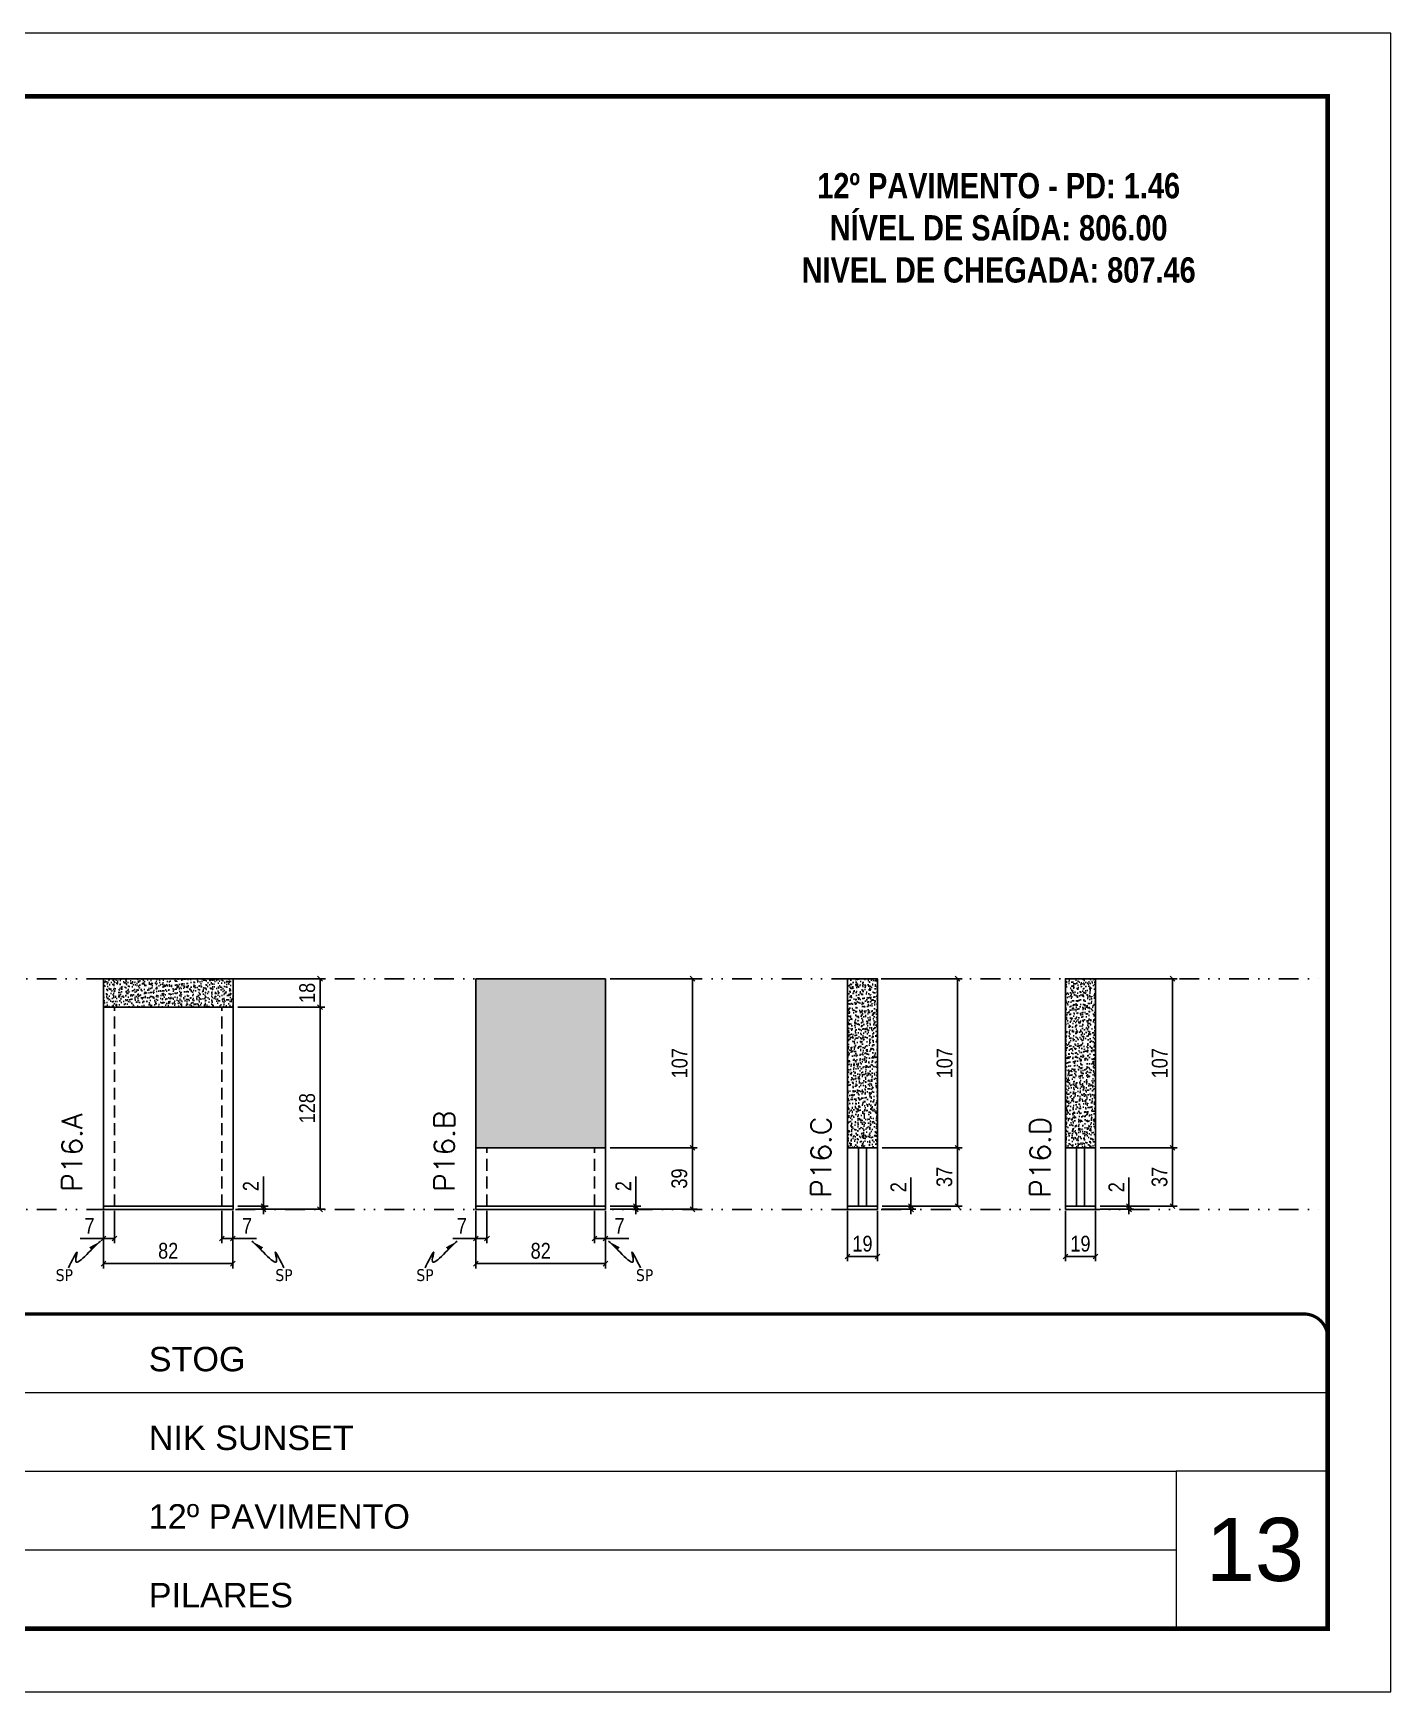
# Model space of a CAD drawing. Extents: x 808 to 7089, y -98 to 17032.
# Drawn here: x 1434 to 2293, y 12537 to 13587 of the extents above; entities that cross this region are included whole.
import ezdxf

# ---------------------------------------------------------------- set-up
doc = ezdxf.new("R2010")
doc.units = 0
for name, pattern in [('CONTINUO', [0]), ('DASHED', [0.75, 0.5, -0.25]), ('DIVIDE2', [0.625, 0.25, -0.125, 0, -0.125, 0, -0.125]), ('HIDDEN', [0.375, 0.25, -0.125])]:
    doc.linetypes.add(name, pattern=pattern)
for name, color, linetype, lineweight in [('CARIMBO', 255, 'Continuous', 9), ('Folhas', 255, 'Continuous', 9), ('SARRAFO DE PRESSAO', 251, 'DASHED', 9), ('Texto Seção', 7, 'Continuous', 15)]:
    doc.layers.add(name, color=color, linetype=linetype, lineweight=lineweight)
for name, color, linetype in [('COTA', 241, 'Continuous'), ('NOMENCLATURA', 7, 'Continuous'), ('Nível', 160, 'Continuous'), ('Painéis', 200, 'Continuous'), ('SARR_2.2x7', 40, 'Continuous'), ('Sarrafo de Pressão', 42, 'HIDDEN'), ('texto', 7, 'Continuous')]:
    doc.layers.add(name, color=color, linetype=linetype)
doc.styles.add('ARIAL', font='arial.ttf')
doc.styles.add('COTA TECNICA', font='techl___.ttf', dxfattribs={"height": 10})
doc.styles.add('COTA TECNICA-50', font='techl___.ttf', dxfattribs={"height": 10})
doc.styles.add('REGUA-120', font='ROMANS.shx', dxfattribs={"height": 15})
doc.styles.add('ROMANC', font='techb___.ttf', dxfattribs={"height": 2.5})
doc.styles.get("Standard").update_dxf_attribs({"font": 'arial.ttf'})
doc.dimstyles.new('COTA PAINEL-50', dxfattribs={"dimtxt": 10, "dimasz": 3, "dimexe": 3, "dimexo": 3, "dimgap": 3, "dimtad": 1, "dimdec": 1, "dimzin": 12, "dimdsep": 46, "dimtxsty": 'COTA TECNICA-50', "dimblk1": 'OBLIQUE', "dimblk2": 'OBLIQUE', "dimsah": 1, "dimcen": 0.9, "dimclrd": 4, "dimclre": 4, "dimclrt": 240, "dimadec": 1, "dimazin": 3, "dimtfac": 1, "dimtdec": 1, "dimtmove": 0, "dimatfit": 3, "dimfxl": 1, "dimtolj": 1, "dimtzin": 12, "dimarcsym": 0})
doc.dimstyles.new('PAINEL', dxfattribs={"dimtxt": 10, "dimasz": 3, "dimexe": 3, "dimexo": 3, "dimgap": 3, "dimtad": 1, "dimdec": 1, "dimzin": 12, "dimdsep": 46, "dimtxsty": 'COTA TECNICA', "dimblk1": 'OBLIQUE', "dimblk2": 'OBLIQUE', "dimsah": 1, "dimcen": 0.9, "dimclrd": 4, "dimclre": 4, "dimclrt": 240, "dimadec": 1, "dimazin": 3, "dimtfac": 1, "dimtdec": 1, "dimtmove": 0, "dimatfit": 3, "dimfxl": 1, "dimtolj": 1, "dimtzin": 12, "dimarcsym": 0})
doc.dimstyles.get("Standard").update_dxf_attribs({"dimtxt": 0.18, "dimasz": 0.18, "dimexe": 0.18, "dimexo": 0.0625, "dimgap": 0.09, "dimtad": 0, "dimtih": 1, "dimtoh": 1, "dimdec": 4, "dimzin": 0, "dimdsep": 46, "dimtxsty": 'Standard', "dimcen": 0.09, "dimadec": 0, "dimazin": 0, "dimtfac": 1, "dimtdec": 4, "dimtofl": 0, "dimtmove": 0, "dimatfit": 3, "dimfxl": 1, "dimtolj": 1, "dimtzin": 0, "dimarcsym": 0})
pattern_1 = [(50, (-1598.5, -1090.575), (5.4655401, -0.4781726), [0.5715, -6.2865]), (355, (-1598.5, -1090.575), (-1.0573026, 5.7317054), [0.4572, -5.0292175]), (100.451445, (-1598.0445, -1090.615), (4.4082374, 5.2535326), [0.4857003, -5.3427073]), (46.1842, (-1598.5, -1089.051), (8.1323712, -1.2612698), [0.85725, -9.42975]), (96.63556, (-1597.822, -1089.156), (7.122124, 7.4227837), [0.7285507, -8.0140682]), (351.18415, (-1598.5, -1089.051), (7.122124, 7.4227837), [0.685799, -7.543792]), (21, (-1597.738, -1089.432), (4.5484317, -3.067956), [0.5715, -6.2865]), (326, (-1597.738, -1089.432), (1.8540609, 5.525639), [0.4572, -5.0292]), (71.451445, (-1597.359, -1089.688), (6.4024926, 2.457683), [0.4857003, -5.3426981]), (37.5, (-1598.5, -1090.5751), (0.0926581, 2.53665117), [0, -4.96824, 0, -5.1054, 0, -5.04825]), (7.5, (-1598.5, -1090.575), (2.0045899, 3.00541724), [0, -2.91084, 0, -4.85394, 0, -1.92405]), (327.5, (-1600.1993, -1090.5751), (4.06771786, -0.17186232), [0, -1.905, 0, -5.9436, 0, -7.8867]), (317.5, (-1600.9613, -1090.575), (4.4438754, 0.7627947), [0, -2.4765, 0, -3.94716, 0, -5.6007])]

# ---------------------------------------------------------------- blocks, each defined once
blk = doc.blocks.new('9999999999')
at = {"color": 30, "linetype": 'CONTINUO'}
for p, q in [((98564.6, 34379.6), (99584, 34379.6)), ((98564.6, 34329.8), (99488, 34329.8)), ((99584, 34329.8), (99488, 34329.8)), ((99488, 34329.8), (99488, 34230.2)), ((98564.6, 34280), (99488, 34280))]:
    blk.add_line(p, q, dxfattribs=at)
at = {"color": 30, "linetype": 'CONTINUO', "const_width": 2}
blk.add_lwpolyline([(99584, 34230.2), (99584, 34414.4, 0.414214), (99569, 34429.4), (98229, 34429.4, 0.414214), (98214, 34414.4), (98214, 34245.2, 0.414214), (98229, 34230.2), (99584, 34230.2)], format="xyb", dxfattribs=at)
at = {"layer": 'Folhas'}
blk.add_lwpolyline([(98139, 34190.2), (99624, 34190.2), (99624, 35240.2), (98139, 35240.2)], close=True, dxfattribs=at)
at = {"layer": 'Folhas', "color": 30, "const_width": 3}
blk.add_lwpolyline([(98214, 34230.2), (99584, 34230.2), (99584, 35200.2), (98214, 35200.2)], close=True, dxfattribs=at)
at = {"color": 7, "linetype": 'Continuous', "ltscale": 5, "style": 'ARIAL'}
for s, height, p in [('STOG', 15.48, (98837.7, 34393.1)), ('NIK SUNSET', 15.48, (98837.7, 34343.3)), ('12º PAVIMENTO', 15.483, (98837.7, 34293.5)), ('PILARES', 15.48, (98837.7, 34243.7))]:
    blk.add_text(s, height=height, dxfattribs=at).set_placement(p)
blk = doc.blocks.new('_Oblique')
at = {"color": 0, "linetype": 'ByBlock', "lineweight": -2}
blk.add_line((-0.5, -0.5), (0.5, 0.5), dxfattribs=at)
blk = doc.blocks.new('*D1354')
at = {"layer": 'COTA', "color": 4, "lineweight": -2, "transparency": 16777216}
for p, q in [((1478.2, 12841.2), (1478.2, 12804.8)), ((1560.2, 12841.2), (1560.2, 12804.8)), ((1560.2, 12807.8), (1478.2, 12807.8))]:
    blk.add_line(p, q, dxfattribs=at)
at = {"layer": 'Defpoints', "color": 0, "transparency": 16777216}
for p in [(1478.2, 12844.2), (1560.2, 12844.2), (1478.2, 12807.8)]:
    blk.add_point(p, dxfattribs=at)
at = {"layer": 'COTA', "color": 4, "lineweight": -2, "transparency": 16777216, "xscale": 3, "yscale": 3, "zscale": 3, "rotation": 180}
blk.add_blockref('_Oblique', (1478.2, 12807.8), dxfattribs=at)
at = {"layer": 'COTA', "color": 4, "lineweight": -2, "transparency": 16777216, "xscale": 3, "yscale": 3, "zscale": 3}
blk.add_blockref('_Oblique', (1560.2, 12807.8), dxfattribs=at)
at = {"layer": 'COTA', "color": 240, "transparency": 16777216, "insert": (1519.2, 12815.9), "char_height": 10, "attachment_point": 5, "style": 'COTA TECNICA'}
blk.add_mtext('\\A1;82', dxfattribs=at)
blk = doc.blocks.new('*D1355')
at = {"layer": 'COTA', "color": 4, "lineweight": -2, "transparency": 16777216}
for p, q in [((1553.2, 12841.2), (1553.2, 12820.7)), ((1560.2, 12839.2), (1560.2, 12820.7)), ((1553.2, 12823.7), (1560.2, 12823.7)), ((1560.2, 12823.7), (1575, 12823.7))]:
    blk.add_line(p, q, dxfattribs=at)
at = {"layer": 'Defpoints', "color": 0, "transparency": 16777216}
for p in [(1553.2, 12844.2), (1560.2, 12842.2), (1560.2, 12823.7)]:
    blk.add_point(p, dxfattribs=at)
at = {"layer": 'COTA', "color": 4, "lineweight": -2, "transparency": 16777216, "xscale": 3, "yscale": 3, "zscale": 3, "rotation": 180}
blk.add_blockref('_Oblique', (1553.2, 12823.7), dxfattribs=at)
at = {"layer": 'COTA', "color": 4, "lineweight": -2, "transparency": 16777216, "xscale": 3, "yscale": 3, "zscale": 3}
blk.add_blockref('_Oblique', (1560.2, 12823.7), dxfattribs=at)
at = {"layer": 'COTA', "color": 240, "transparency": 16777216, "insert": (1569.1, 12831.7), "char_height": 10, "attachment_point": 5, "style": 'COTA TECNICA-50'}
blk.add_mtext('\\A1;7', dxfattribs=at)
blk = doc.blocks.new('*D1356')
at = {"layer": 'COTA', "color": 4, "lineweight": -2, "transparency": 16777216}
for p, q in [((1478.2, 12839.2), (1478.2, 12820.7)), ((1485.2, 12841.2), (1485.2, 12820.7)), ((1478.2, 12823.7), (1463.5, 12823.7)), ((1485.2, 12823.7), (1478.2, 12823.7))]:
    blk.add_line(p, q, dxfattribs=at)
at = {"layer": 'Defpoints', "color": 0, "transparency": 16777216}
for p in [(1478.2, 12842.2), (1485.2, 12844.2), (1478.2, 12823.7)]:
    blk.add_point(p, dxfattribs=at)
at = {"layer": 'COTA', "color": 4, "lineweight": -2, "transparency": 16777216, "xscale": 3, "yscale": 3, "zscale": 3, "rotation": 180}
blk.add_blockref('_Oblique', (1478.2, 12823.7), dxfattribs=at)
at = {"layer": 'COTA', "color": 4, "lineweight": -2, "transparency": 16777216, "xscale": 3, "yscale": 3, "zscale": 3}
blk.add_blockref('_Oblique', (1485.2, 12823.7), dxfattribs=at)
at = {"layer": 'COTA', "color": 240, "transparency": 16777216, "insert": (1469.4, 12831.7), "char_height": 10, "attachment_point": 5, "style": 'COTA TECNICA-50'}
blk.add_mtext('\\A1;7', dxfattribs=at)
blk = doc.blocks.new('*D1357')
at = {"layer": 'COTA', "color": 4, "linetype": 'ByBlock', "lineweight": -2, "transparency": 16777216}
for p, q in [((1563.2, 12970.2), (1618.3, 12970.2)), ((1615.3, 12842.2), (1615.3, 12970.2)), ((1563.2, 12842.2), (1618.3, 12842.2))]:
    blk.add_line(p, q, dxfattribs=at)
at = {"layer": 'Defpoints', "color": 0, "linetype": 'ByBlock', "transparency": 16777216}
for p in [(1560.2, 12970.2), (1615.3, 12970.2), (1560.2, 12842.2)]:
    blk.add_point(p, dxfattribs=at)
at = {"layer": 'COTA', "color": 4, "linetype": 'ByBlock', "lineweight": -2, "transparency": 16777216, "xscale": 3, "yscale": 3, "zscale": 3}
for p, rotation in [((1615.3, 12970.2), 90), ((1615.3, 12842.2), 270)]:
    blk.add_blockref('_Oblique', p, dxfattribs=dict(at, rotation=rotation))
at = {"layer": 'COTA', "color": 240, "linetype": 'ByBlock', "transparency": 16777216, "insert": (1607.2, 12906.2), "char_height": 10, "attachment_point": 5, "rotation": 90, "style": 'COTA TECNICA'}
blk.add_mtext('\\A1;128', dxfattribs=at)
blk = doc.blocks.new('*D1358')
at = {"layer": 'COTA', "color": 4, "lineweight": -2, "transparency": 16777216}
for p, q in [((1579.5, 12844.2), (1579.5, 12863)), ((1563.2, 12844.2), (1582.5, 12844.2)), ((1563.2, 12842.2), (1582.5, 12842.2)), ((1579.5, 12842.2), (1579.5, 12844.2)), ((1579.5, 12842.2), (1579.5, 12839.2))]:
    blk.add_line(p, q, dxfattribs=at)
at = {"layer": 'Defpoints', "color": 0, "transparency": 16777216}
for p in [(1560.2, 12844.2), (1560.2, 12842.2), (1579.5, 12842.2)]:
    blk.add_point(p, dxfattribs=at)
at = {"layer": 'COTA', "color": 4, "lineweight": -2, "transparency": 16777216, "xscale": 3, "yscale": 3, "zscale": 3}
for p, rotation in [((1579.5, 12844.2), 270), ((1579.5, 12842.2), 90)]:
    blk.add_blockref('_Oblique', p, dxfattribs=dict(at, rotation=rotation))
at = {"layer": 'COTA', "color": 240, "transparency": 16777216, "insert": (1571.5, 12856.9), "char_height": 10, "attachment_point": 5, "rotation": 90, "style": 'COTA TECNICA-50'}
blk.add_mtext('\\A1;2', dxfattribs=at)
blk = doc.blocks.new('*D1359')
at = {"layer": 'COTA', "color": 4, "linetype": 'ByBlock', "lineweight": -2, "transparency": 16777216}
for p, q in [((1563.2, 12970.2), (1618.3, 12970.2)), ((1615.3, 12842.2), (1615.3, 12970.2)), ((1563.2, 12842.2), (1618.3, 12842.2))]:
    blk.add_line(p, q, dxfattribs=at)
at = {"layer": 'Defpoints', "color": 0, "linetype": 'ByBlock', "transparency": 16777216}
for p in [(1560.2, 12970.2), (1615.3, 12970.2), (1560.2, 12842.2)]:
    blk.add_point(p, dxfattribs=at)
at = {"layer": 'COTA', "color": 4, "linetype": 'ByBlock', "lineweight": -2, "transparency": 16777216, "xscale": 3, "yscale": 3, "zscale": 3}
for p, rotation in [((1615.3, 12970.2), 90), ((1615.3, 12842.2), 270)]:
    blk.add_blockref('_Oblique', p, dxfattribs=dict(at, rotation=rotation))
at = {"layer": 'COTA', "color": 240, "linetype": 'ByBlock', "transparency": 16777216, "insert": (1607.2, 12906.2), "char_height": 10, "attachment_point": 5, "rotation": 90, "style": 'COTA TECNICA'}
blk.add_mtext('\\A1;128', dxfattribs=at)
blk = doc.blocks.new('*D1360')
at = {"layer": 'COTA', "color": 4, "lineweight": -2, "transparency": 16777216}
for p, q in [((2087.2, 12841.2), (2087.2, 12809.3)), ((2106.2, 12841.2), (2106.2, 12809.3)), ((2087.2, 12812.3), (2106.2, 12812.3))]:
    blk.add_line(p, q, dxfattribs=at)
at = {"layer": 'Defpoints', "color": 0, "transparency": 16777216}
for p in [(2087.2, 12844.2), (2106.2, 12844.2), (2106.2, 12812.3)]:
    blk.add_point(p, dxfattribs=at)
at = {"layer": 'COTA', "color": 4, "lineweight": -2, "transparency": 16777216, "xscale": 3, "yscale": 3, "zscale": 3, "rotation": 180}
blk.add_blockref('_Oblique', (2087.2, 12812.3), dxfattribs=at)
at = {"layer": 'COTA', "color": 4, "lineweight": -2, "transparency": 16777216, "xscale": 3, "yscale": 3, "zscale": 3}
blk.add_blockref('_Oblique', (2106.2, 12812.3), dxfattribs=at)
at = {"layer": 'COTA', "color": 240, "transparency": 16777216, "insert": (2096.7, 12820.4), "char_height": 10, "attachment_point": 5, "style": 'COTA TECNICA'}
blk.add_mtext('\\A1;19', dxfattribs=at)
blk = doc.blocks.new('*D1361')
at = {"layer": 'COTA', "color": 4, "lineweight": -2, "transparency": 16777216}
for p, q in [((2127.4, 12844.2), (2127.4, 12862.3)), ((2109.2, 12844.2), (2130.4, 12844.2)), ((2109.2, 12842.2), (2130.4, 12842.2)), ((2127.4, 12842.2), (2127.4, 12844.2)), ((2127.4, 12842.2), (2127.4, 12839.2))]:
    blk.add_line(p, q, dxfattribs=at)
at = {"layer": 'Defpoints', "color": 0, "transparency": 16777216}
for p in [(2106.2, 12844.2), (2106.2, 12842.2), (2127.4, 12844.2)]:
    blk.add_point(p, dxfattribs=at)
at = {"layer": 'COTA', "color": 4, "lineweight": -2, "transparency": 16777216, "xscale": 3, "yscale": 3, "zscale": 3}
for p, rotation in [((2127.4, 12844.2), 270), ((2127.4, 12842.2), 90)]:
    blk.add_blockref('_Oblique', p, dxfattribs=dict(at, rotation=rotation))
at = {"layer": 'COTA', "color": 240, "transparency": 16777216, "insert": (2119.4, 12856.2), "char_height": 10, "attachment_point": 5, "rotation": 90, "style": 'COTA TECNICA-50'}
blk.add_mtext('\\A1;2', dxfattribs=at)
blk = doc.blocks.new('*D1373')
at = {"layer": 'COTA', "color": 4, "linetype": 'ByBlock', "lineweight": -2, "transparency": 16777216}
for p, q in [((2109.2, 12988.2), (2158, 12988.2)), ((2155, 12988.2), (2155, 12881.1)), ((2109.2, 12881.1), (2158, 12881.1))]:
    blk.add_line(p, q, dxfattribs=at)
at = {"layer": 'Defpoints', "color": 0, "linetype": 'ByBlock', "transparency": 16777216}
for p in [(2106.2, 12988.2), (2106.2, 12881.1), (2155, 12881.1)]:
    blk.add_point(p, dxfattribs=at)
at = {"layer": 'COTA', "color": 4, "linetype": 'ByBlock', "lineweight": -2, "transparency": 16777216, "xscale": 3, "yscale": 3, "zscale": 3}
for p, rotation in [((2155, 12988.2), 90), ((2155, 12881.1), 270)]:
    blk.add_blockref('_Oblique', p, dxfattribs=dict(at, rotation=rotation))
at = {"layer": 'COTA', "color": 240, "linetype": 'ByBlock', "transparency": 16777216, "insert": (2146.9, 12934.7), "char_height": 10, "attachment_point": 5, "rotation": 90, "style": 'COTA TECNICA'}
blk.add_mtext('\\A1;107', dxfattribs=at)
blk = doc.blocks.new('*D1362')
at = {"layer": 'COTA', "color": 4, "lineweight": -2, "transparency": 16777216}
for p, q in [((2109.2, 12881.1), (2158, 12881.1)), ((2155, 12844.2), (2155, 12881.1)), ((2109.2, 12844.2), (2158, 12844.2))]:
    blk.add_line(p, q, dxfattribs=at)
at = {"layer": 'Defpoints', "color": 0, "transparency": 16777216}
for p in [(2106.2, 12881.1), (2155, 12881.1), (2106.2, 12844.2)]:
    blk.add_point(p, dxfattribs=at)
at = {"layer": 'COTA', "color": 4, "lineweight": -2, "transparency": 16777216, "xscale": 3, "yscale": 3, "zscale": 3}
for p, rotation in [((2155, 12881.1), 90), ((2155, 12844.2), 270)]:
    blk.add_blockref('_Oblique', p, dxfattribs=dict(at, rotation=rotation))
at = {"layer": 'COTA', "color": 240, "transparency": 16777216, "insert": (2146.8, 12862.7), "char_height": 10, "attachment_point": 5, "rotation": 90, "style": 'COTA TECNICA-50'}
blk.add_mtext('\\A1;37', dxfattribs=at)
blk = doc.blocks.new('*D1363')
at = {"layer": 'COTA', "color": 4, "lineweight": -2, "transparency": 16777216}
for p, q in [((1714, 12841.2), (1714, 12804.8)), ((1796, 12841.2), (1796, 12804.8)), ((1714, 12807.8), (1796, 12807.8))]:
    blk.add_line(p, q, dxfattribs=at)
at = {"layer": 'Defpoints', "color": 0, "transparency": 16777216}
for p in [(1714, 12844.2), (1796, 12844.2), (1796, 12807.8)]:
    blk.add_point(p, dxfattribs=at)
at = {"layer": 'COTA', "color": 4, "lineweight": -2, "transparency": 16777216, "xscale": 3, "yscale": 3, "zscale": 3, "rotation": 180}
blk.add_blockref('_Oblique', (1714, 12807.8), dxfattribs=at)
at = {"layer": 'COTA', "color": 4, "lineweight": -2, "transparency": 16777216, "xscale": 3, "yscale": 3, "zscale": 3}
blk.add_blockref('_Oblique', (1796, 12807.8), dxfattribs=at)
at = {"layer": 'COTA', "color": 240, "transparency": 16777216, "insert": (1755, 12815.9), "char_height": 10, "attachment_point": 5, "style": 'COTA TECNICA'}
blk.add_mtext('\\A1;82', dxfattribs=at)
blk = doc.blocks.new('*D1364')
at = {"layer": 'COTA', "color": 4, "lineweight": -2, "transparency": 16777216}
for p, q in [((1714, 12839.2), (1714, 12820.7)), ((1721, 12841.2), (1721, 12820.7)), ((1714, 12823.7), (1699.3, 12823.7)), ((1721, 12823.7), (1714, 12823.7))]:
    blk.add_line(p, q, dxfattribs=at)
at = {"layer": 'Defpoints', "color": 0, "transparency": 16777216}
for p in [(1714, 12842.2), (1721, 12844.2), (1714, 12823.7)]:
    blk.add_point(p, dxfattribs=at)
at = {"layer": 'COTA', "color": 4, "lineweight": -2, "transparency": 16777216, "xscale": 3, "yscale": 3, "zscale": 3, "rotation": 180}
blk.add_blockref('_Oblique', (1714, 12823.7), dxfattribs=at)
at = {"layer": 'COTA', "color": 4, "lineweight": -2, "transparency": 16777216, "xscale": 3, "yscale": 3, "zscale": 3}
blk.add_blockref('_Oblique', (1721, 12823.7), dxfattribs=at)
at = {"layer": 'COTA', "color": 240, "transparency": 16777216, "insert": (1705.1, 12831.7), "char_height": 10, "attachment_point": 5, "style": 'COTA TECNICA-50'}
blk.add_mtext('\\A1;7', dxfattribs=at)
blk = doc.blocks.new('*D1365')
at = {"layer": 'COTA', "color": 4, "lineweight": -2, "transparency": 16777216}
for p, q in [((1789, 12841.2), (1789, 12820.7)), ((1796, 12839.2), (1796, 12820.7)), ((1789, 12823.7), (1796, 12823.7)), ((1796, 12823.7), (1810.7, 12823.7))]:
    blk.add_line(p, q, dxfattribs=at)
at = {"layer": 'Defpoints', "color": 0, "transparency": 16777216}
for p in [(1789, 12844.2), (1796, 12842.2), (1796, 12823.7)]:
    blk.add_point(p, dxfattribs=at)
at = {"layer": 'COTA', "color": 4, "lineweight": -2, "transparency": 16777216, "xscale": 3, "yscale": 3, "zscale": 3, "rotation": 180}
blk.add_blockref('_Oblique', (1789, 12823.7), dxfattribs=at)
at = {"layer": 'COTA', "color": 4, "lineweight": -2, "transparency": 16777216, "xscale": 3, "yscale": 3, "zscale": 3}
blk.add_blockref('_Oblique', (1796, 12823.7), dxfattribs=at)
at = {"layer": 'COTA', "color": 240, "transparency": 16777216, "insert": (1804.9, 12831.7), "char_height": 10, "attachment_point": 5, "style": 'COTA TECNICA-50'}
blk.add_mtext('\\A1;7', dxfattribs=at)
blk = doc.blocks.new('*D1366')
at = {"layer": 'COTA', "color": 4, "linetype": 'ByBlock', "lineweight": -2, "transparency": 16777216}
for p, q in [((1799, 12881.2), (1854.1, 12881.2)), ((1851.1, 12842.2), (1851.1, 12881.2)), ((1799, 12842.2), (1854.1, 12842.2))]:
    blk.add_line(p, q, dxfattribs=at)
at = {"layer": 'Defpoints', "color": 0, "linetype": 'ByBlock', "transparency": 16777216}
for p in [(1796, 12881.2), (1851.1, 12881.2), (1796, 12842.2)]:
    blk.add_point(p, dxfattribs=at)
at = {"layer": 'COTA', "color": 4, "linetype": 'ByBlock', "lineweight": -2, "transparency": 16777216, "xscale": 3, "yscale": 3, "zscale": 3}
for p, rotation in [((1851.1, 12881.2), 90), ((1851.1, 12842.2), 270)]:
    blk.add_blockref('_Oblique', p, dxfattribs=dict(at, rotation=rotation))
at = {"layer": 'COTA', "color": 240, "linetype": 'ByBlock', "transparency": 16777216, "insert": (1842.8, 12861.7), "char_height": 10, "attachment_point": 5, "rotation": 90, "style": 'COTA TECNICA'}
blk.add_mtext('\\A1;39', dxfattribs=at)
blk = doc.blocks.new('*D1367')
at = {"layer": 'COTA', "color": 4, "lineweight": -2, "transparency": 16777216}
for p, q in [((1815.3, 12844.2), (1815.3, 12863)), ((1799, 12844.2), (1818.3, 12844.2)), ((1799, 12842.2), (1818.3, 12842.2)), ((1815.3, 12842.2), (1815.3, 12844.2)), ((1815.3, 12842.2), (1815.3, 12839.2))]:
    blk.add_line(p, q, dxfattribs=at)
at = {"layer": 'Defpoints', "color": 0, "transparency": 16777216}
for p in [(1796, 12844.2), (1796, 12842.2), (1815.3, 12842.2)]:
    blk.add_point(p, dxfattribs=at)
at = {"layer": 'COTA', "color": 4, "lineweight": -2, "transparency": 16777216, "xscale": 3, "yscale": 3, "zscale": 3}
for p, rotation in [((1815.3, 12844.2), 270), ((1815.3, 12842.2), 90)]:
    blk.add_blockref('_Oblique', p, dxfattribs=dict(at, rotation=rotation))
at = {"layer": 'COTA', "color": 240, "transparency": 16777216, "insert": (1807.3, 12856.9), "char_height": 10, "attachment_point": 5, "rotation": 90, "style": 'COTA TECNICA-50'}
blk.add_mtext('\\A1;2', dxfattribs=at)
blk = doc.blocks.new('*D1368')
at = {"layer": 'COTA', "color": 4, "linetype": 'ByBlock', "lineweight": -2, "transparency": 16777216}
for p, q in [((1799, 12881.2), (1854.1, 12881.2)), ((1851.1, 12842.2), (1851.1, 12881.2)), ((1799, 12842.2), (1854.1, 12842.2))]:
    blk.add_line(p, q, dxfattribs=at)
at = {"layer": 'Defpoints', "color": 0, "linetype": 'ByBlock', "transparency": 16777216}
for p in [(1796, 12881.2), (1851.1, 12881.2), (1796, 12842.2)]:
    blk.add_point(p, dxfattribs=at)
at = {"layer": 'COTA', "color": 4, "linetype": 'ByBlock', "lineweight": -2, "transparency": 16777216, "xscale": 3, "yscale": 3, "zscale": 3}
for p, rotation in [((1851.1, 12881.2), 90), ((1851.1, 12842.2), 270)]:
    blk.add_blockref('_Oblique', p, dxfattribs=dict(at, rotation=rotation))
at = {"layer": 'COTA', "color": 240, "linetype": 'ByBlock', "transparency": 16777216, "insert": (1842.8, 12861.7), "char_height": 10, "attachment_point": 5, "rotation": 90, "style": 'COTA TECNICA'}
blk.add_mtext('\\A1;39', dxfattribs=at)
blk = doc.blocks.new('*D1350')
at = {"layer": 'COTA', "color": 4, "lineweight": -2, "transparency": 16777216}
for p, q in [((1949.2, 12841.2), (1949.2, 12809.3)), ((1968.2, 12841.2), (1968.2, 12809.3)), ((1949.2, 12812.3), (1968.2, 12812.3))]:
    blk.add_line(p, q, dxfattribs=at)
at = {"layer": 'Defpoints', "color": 0, "transparency": 16777216}
for p in [(1949.2, 12844.2), (1968.2, 12844.2), (1968.2, 12812.3)]:
    blk.add_point(p, dxfattribs=at)
at = {"layer": 'COTA', "color": 4, "lineweight": -2, "transparency": 16777216, "xscale": 3, "yscale": 3, "zscale": 3, "rotation": 180}
blk.add_blockref('_Oblique', (1949.2, 12812.3), dxfattribs=at)
at = {"layer": 'COTA', "color": 4, "lineweight": -2, "transparency": 16777216, "xscale": 3, "yscale": 3, "zscale": 3}
blk.add_blockref('_Oblique', (1968.2, 12812.3), dxfattribs=at)
at = {"layer": 'COTA', "color": 240, "transparency": 16777216, "insert": (1958.7, 12820.4), "char_height": 10, "attachment_point": 5, "style": 'COTA TECNICA'}
blk.add_mtext('\\A1;19', dxfattribs=at)
blk = doc.blocks.new('*D1351')
at = {"layer": 'COTA', "color": 4, "lineweight": -2, "transparency": 16777216}
for p, q in [((1989.4, 12844.2), (1989.4, 12862.3)), ((1971.2, 12844.2), (1992.4, 12844.2)), ((1971.2, 12842.2), (1992.4, 12842.2)), ((1989.4, 12842.2), (1989.4, 12844.2)), ((1989.4, 12842.2), (1989.4, 12839.2))]:
    blk.add_line(p, q, dxfattribs=at)
at = {"layer": 'Defpoints', "color": 0, "transparency": 16777216}
for p in [(1968.2, 12844.2), (1968.2, 12842.2), (1989.4, 12844.2)]:
    blk.add_point(p, dxfattribs=at)
at = {"layer": 'COTA', "color": 4, "lineweight": -2, "transparency": 16777216, "xscale": 3, "yscale": 3, "zscale": 3}
for p, rotation in [((1989.4, 12844.2), 270), ((1989.4, 12842.2), 90)]:
    blk.add_blockref('_Oblique', p, dxfattribs=dict(at, rotation=rotation))
at = {"layer": 'COTA', "color": 240, "transparency": 16777216, "insert": (1981.4, 12856.2), "char_height": 10, "attachment_point": 5, "rotation": 90, "style": 'COTA TECNICA-50'}
blk.add_mtext('\\A1;2', dxfattribs=at)
blk = doc.blocks.new('*D1370')
at = {"layer": 'COTA', "color": 4, "linetype": 'ByBlock', "lineweight": -2, "transparency": 16777216}
for p, q in [((1971.2, 12988.2), (2021.8, 12988.2)), ((2018.8, 12988.2), (2018.8, 12881.1)), ((1971.2, 12881.1), (2021.8, 12881.1))]:
    blk.add_line(p, q, dxfattribs=at)
at = {"layer": 'Defpoints', "color": 0, "linetype": 'ByBlock', "transparency": 16777216}
for p in [(1968.2, 12988.2), (1968.2, 12881.1), (2018.8, 12881.1)]:
    blk.add_point(p, dxfattribs=at)
at = {"layer": 'COTA', "color": 4, "linetype": 'ByBlock', "lineweight": -2, "transparency": 16777216, "xscale": 3, "yscale": 3, "zscale": 3}
for p, rotation in [((2018.8, 12988.2), 90), ((2018.8, 12881.1), 270)]:
    blk.add_blockref('_Oblique', p, dxfattribs=dict(at, rotation=rotation))
at = {"layer": 'COTA', "color": 240, "linetype": 'ByBlock', "transparency": 16777216, "insert": (2010.7, 12934.7), "char_height": 10, "attachment_point": 5, "rotation": 90, "style": 'COTA TECNICA'}
blk.add_mtext('\\A1;107', dxfattribs=at)
blk = doc.blocks.new('*D1371')
at = {"layer": 'COTA', "color": 4, "lineweight": -2, "transparency": 16777216}
for p, q in [((1971.2, 12881.2), (2021.8, 12881.2)), ((2018.8, 12844.2), (2018.8, 12881.2)), ((1971.2, 12844.2), (2021.8, 12844.2))]:
    blk.add_line(p, q, dxfattribs=at)
at = {"layer": 'Defpoints', "color": 0, "transparency": 16777216}
for p in [(1968.2, 12881.2), (2018.8, 12881.2), (1968.2, 12844.2)]:
    blk.add_point(p, dxfattribs=at)
at = {"layer": 'COTA', "color": 4, "lineweight": -2, "transparency": 16777216, "xscale": 3, "yscale": 3, "zscale": 3}
for p, rotation in [((2018.8, 12881.2), 90), ((2018.8, 12844.2), 270)]:
    blk.add_blockref('_Oblique', p, dxfattribs=dict(at, rotation=rotation))
at = {"layer": 'COTA', "color": 240, "transparency": 16777216, "insert": (2010.6, 12862.7), "char_height": 10, "attachment_point": 5, "rotation": 90, "style": 'COTA TECNICA-50'}
blk.add_mtext('\\A1;37', dxfattribs=at)
blk = doc.blocks.new('*D1352')
at = {"layer": 'COTA', "color": 4, "lineweight": -2, "transparency": 16777216}
for p, q in [((1799, 12988.2), (1854.1, 12988.2)), ((1851.1, 12988.2), (1851.1, 12881.2)), ((1799, 12881.2), (1854.1, 12881.2))]:
    blk.add_line(p, q, dxfattribs=at)
at = {"layer": 'Defpoints', "color": 0, "transparency": 16777216}
for p in [(1796, 12988.2), (1796, 12881.2), (1851.1, 12881.2)]:
    blk.add_point(p, dxfattribs=at)
at = {"layer": 'COTA', "color": 4, "lineweight": -2, "transparency": 16777216, "xscale": 3, "yscale": 3, "zscale": 3}
for p, rotation in [((1851.1, 12988.2), 90), ((1851.1, 12881.2), 270)]:
    blk.add_blockref('_Oblique', p, dxfattribs=dict(at, rotation=rotation))
at = {"layer": 'COTA', "color": 240, "transparency": 16777216, "insert": (1843, 12934.7), "char_height": 10, "attachment_point": 5, "rotation": 90, "style": 'COTA TECNICA-50'}
blk.add_mtext('\\A1;107', dxfattribs=at)
blk = doc.blocks.new('*D1353')
at = {"layer": 'COTA', "color": 4, "lineweight": -2, "transparency": 16777216}
for p, q in [((1529.2, 12988.2), (1618.3, 12988.2)), ((1615.3, 12970.2), (1615.3, 12988.2)), ((1563.2, 12970.2), (1618.3, 12970.2))]:
    blk.add_line(p, q, dxfattribs=at)
at = {"layer": 'Defpoints', "color": 0, "transparency": 16777216}
for p in [(1526.2, 12988.2), (1615.3, 12988.2), (1560.2, 12970.2)]:
    blk.add_point(p, dxfattribs=at)
at = {"layer": 'COTA', "color": 4, "lineweight": -2, "transparency": 16777216, "xscale": 3, "yscale": 3, "zscale": 3}
for p, rotation in [((1615.3, 12988.2), 90), ((1615.3, 12970.2), 270)]:
    blk.add_blockref('_Oblique', p, dxfattribs=dict(at, rotation=rotation))
at = {"layer": 'COTA', "color": 240, "transparency": 16777216, "insert": (1607.2, 12979.2), "char_height": 10, "attachment_point": 5, "rotation": 90, "style": 'COTA TECNICA-50'}
blk.add_mtext('\\A1;18', dxfattribs=at)

msp = doc.modelspace()

# ---------------------------------------------------------------- hatches: boundary and pattern name
at = {"layer": 'COTA', "linetype": 'ByBlock'}
h = msp.add_hatch(dxfattribs=at)
h.set_pattern_fill('AR-CONC', color=256, scale=0.03)
h.paths.add_polyline_path([(1560.25, 12970.17), (1560.25, 12988.17), (1478.25, 12988.17), (1478.25, 12970.17)])
h = msp.add_hatch(dxfattribs=at)
h.set_pattern_fill('AR-CONC', color=256, scale=0.03)
h.paths.add_polyline_path([(1714.01, 12881.17), (1796.01, 12881.17), (1796.01, 12988.17), (1714.01, 12988.17)])
h = msp.add_hatch(dxfattribs=at)
h.set_pattern_fill('AR-CONC', color=256, scale=0.03)
h.set_pattern_definition(pattern_1)
h.paths.add_polyline_path([(1968.17, 12988.17), (1949.17, 12988.17), (1949.17, 12881.17), (1968.17, 12881.17)])
h = msp.add_hatch(dxfattribs=at)
h.set_pattern_fill('AR-CONC', color=256, scale=0.03)
h.set_pattern_definition(pattern_1)
h.paths.add_polyline_path([(2087.2, 12881.17), (2106.2, 12881.17), (2106.2, 12988.17), (2087.2, 12988.17)])

# ---------------------------------------------------------------- linework, layer by layer
for p, q in [((1478.25, 12970.17), (1478.25, 12988.17)), ((1560.25, 12988.17), (1478.25, 12988.17)), ((1560.25, 12988.17), (1560.25, 12988.17)), ((1560.25, 12970.17), (1560.25, 12988.17)), ((1714.01, 12988.17), (1714.01, 12988.17)), ((1714.01, 12881.17), (1714.01, 12988.17)), ((1714.01, 12988.17), (1796.01, 12988.17)), ((1796.01, 12881.17), (1796.01, 12988.17))]:
    msp.add_line(p, q, dxfattribs=at)
for points in [[(1949.17, 12881.14), (1968.17, 12881.14), (1968.17, 12988.17), (1949.17, 12988.17)], [(2087.2, 12881.14), (2106.2, 12881.14), (2106.2, 12988.17), (2087.2, 12988.17)]]:
    msp.add_lwpolyline(points, close=True, dxfattribs=at)
at = {"layer": 'Nível', "color": 4, "linetype": 'DIVIDE2', "ltscale": 50}
for p, q in [((1310.16, 12988.17), (2253.17, 12988.17)), ((1310.16, 12842.17), (2253.17, 12842.17))]:
    msp.add_line(p, q, dxfattribs=at)
at = {"layer": 'Painéis'}
for p, q in [((1478.25, 12970.17), (1560.25, 12970.17)), ((1478.25, 12844.17), (1478.25, 12970.17)), ((1560.25, 12970.17), (1560.25, 12844.17)), ((1714.01, 12881.17), (1796.01, 12881.17)), ((1796.01, 12881.17), (1714.01, 12881.17)), ((1714.01, 12881.17), (1714.01, 12844.17)), ((1796.01, 12844.17), (1796.01, 12881.17)), ((1949.17, 12881.17), (1949.17, 12844.17)), ((1949.17, 12881.17), (1968.17, 12881.17)), ((1968.17, 12881.17), (1968.17, 12844.17)), ((2087.2, 12881.17), (2087.2, 12844.17)), ((2087.2, 12881.17), (2106.2, 12881.17)), ((2106.2, 12881.17), (2106.2, 12844.17)), ((1560.25, 12844.17), (1478.25, 12844.17)), ((1714.01, 12844.17), (1796.01, 12844.17)), ((1949.17, 12844.17), (1968.17, 12844.17)), ((1949.17, 12844.17), (1968.17, 12844.17)), ((1949.17, 12842.17), (1949.17, 12844.17)), ((1968.17, 12842.17), (1949.17, 12842.17)), ((1968.17, 12844.17), (1968.17, 12842.17)), ((2087.2, 12844.17), (2106.2, 12844.17)), ((2087.2, 12844.17), (2106.2, 12844.17)), ((2087.2, 12842.17), (2087.2, 12844.17)), ((2106.2, 12842.17), (2087.2, 12842.17)), ((2106.2, 12844.17), (2106.2, 12842.17))]:
    msp.add_line(p, q, dxfattribs=at)
for points in [[(1478.25, 12842.17), (1560.25, 12842.17), (1560.25, 12844.17), (1478.25, 12844.17)], [(1796.01, 12842.17), (1714.01, 12842.17), (1714.01, 12844.17), (1796.01, 12844.17)]]:
    msp.add_lwpolyline(points, close=True, dxfattribs=at)
at = {"layer": 'SARR_2.2x7'}
for p, q in [((1956.17, 12881.17), (1956.17, 12844.17)), ((1961.17, 12881.17), (1961.17, 12844.17)), ((2094.2, 12881.17), (2094.2, 12844.17)), ((2099.2, 12881.17), (2099.2, 12844.17))]:
    msp.add_line(p, q, dxfattribs=at)
at = {"layer": 'Sarrafo de Pressão', "ltscale": 30}
for p, q in [((1485.25, 12844.17), (1485.25, 12970.17)), ((1553.25, 12844.17), (1553.25, 12970.17)), ((1721.01, 12844.17), (1721.01, 12881.17)), ((1789.01, 12844.17), (1789.01, 12881.17))]:
    msp.add_line(p, q, dxfattribs=at)

# ---------------------------------------------------------------- block references
at = {"layer": 'SARRAFO DE PRESSAO', "color": 6, "linetype": 'ByBlock'}
msp.add_blockref('9999999999', (-97330.81, -21653.45), dxfattribs=at)

# ---------------------------------------------------------------- texts
at = {"layer": 'CARIMBO', "style": 'ARIAL'}
msp.add_text('13', height=40, dxfattribs=at).set_placement((2176.03, 12606.9))
at = {"layer": 'NOMENCLATURA', "color": 2, "insert": (2044.91, 13524.89), "char_height": 16, "attachment_point": 2, "style": 'ROMANC'}
msp.add_mtext_dynamic_manual_height_columns('\\P12º PAVIMENTO - PD: 1.46\\PNÍVEL DE SAÍDA: 806.00\\PNIVEL DE CHEGADA: 807.46', width=328.3607, gutter_width=1, heights=[0], dxfattribs=at)
at = {"layer": 'texto', "color": 0, "char_height": 7.5, "attachment_point": 5}
for insert in [(1453.47, 12800.49), (1592.49, 12800.49), (1681.76, 12800.49), (1820.79, 12800.49)]:
    msp.add_mtext('{\\fTahoma|b0|i0|c0|p34;\\C4;SP}', dxfattribs=dict(at, insert=insert))
at = {"layer": 'Texto Seção', "char_height": 13, "width": 285.3299, "attachment_point": 7, "rotation": 90, "style": 'REGUA-120'}
for s, insert in [('P16.A', (1464.78, 12853.42)), ('P16.B', (1700.54, 12853.42)), ('P16.C', (1938.93, 12849.58)), ('\\pxt4;P16.D', (2077.75, 12849.58))]:
    msp.add_mtext(s, dxfattribs=dict(at, insert=insert))

# ---------------------------------------------------------------- dimensions: what is measured, and where the dimension line sits
at = {"layer": 'COTA'}
for base, p1, p2, angle, picture, middle in [((1615.33, 12988.17), (1560.25, 12970.17), (1526.25, 12988.17), 90, '*D1353', (1607.23, 12979.17)), ((1851.09, 12881.17), (1796.01, 12988.17), (1796.01, 12881.17), 90, '*D1352', (1842.99, 12934.67)), ((2018.8, 12881.17), (1968.17, 12844.17), (1968.17, 12881.17), 90, '*D1371', (2010.58, 12862.67)), ((2155.04, 12881.14), (2106.2, 12844.17), (2106.2, 12881.14), 90, '*D1362', (2146.82, 12862.65)), ((1478.25, 12823.66), (1485.25, 12844.17), (1478.25, 12842.17), 180, '*D1356', (1469.38, 12831.73)), ((1714.01, 12823.66), (1721.01, 12844.17), (1714.01, 12842.17), 180, '*D1364', (1705.15, 12831.73))]:
    dim = msp.add_linear_dim(base=base, p1=p1, p2=p2, angle=angle, dimstyle='COTA PAINEL-50', dxfattribs=at)
    dim.commit()
    dim.dimension.update_dxf_attribs({"geometry": picture, "text_midpoint": middle})
at = {"layer": 'COTA', "linetype": 'ByBlock'}
for base, p1, p2, picture, middle in [((2018.8, 12881.14), (1968.17, 12988.17), (1968.17, 12881.14), '*D1370', (2010.7, 12934.65)), ((2155.04, 12881.14), (2106.2, 12988.17), (2106.2, 12881.14), '*D1373', (2146.94, 12934.65))]:
    dim = msp.add_linear_dim(base=base, p1=p1, p2=p2, angle=90, dimstyle='PAINEL', dxfattribs=at)
    dim.commit()
    dim.dimension.update_dxf_attribs({"geometry": picture, "text_midpoint": middle})
for p1, p2, picture, middle in [((1560.25, 12842.17), (1560.25, 12970.17), '*D1357', (1607.23, 12906.17)), ((1560.25, 12842.17), (1560.25, 12970.17), '*D1359', (1607.23, 12906.17)), ((1796.01, 12842.17), (1796.01, 12881.17), '*D1366', (1842.84, 12861.67)), ((1796.01, 12842.17), (1796.01, 12881.17), '*D1368', (1842.84, 12861.67))]:
    dim = msp.add_aligned_dim(p1=p1, p2=p2, distance=-55.08, dimstyle='PAINEL', dxfattribs=at)
    dim.commit()
    dim.dimension.update_dxf_attribs({"geometry": picture, "text_midpoint": middle})
at = {"layer": 'COTA'}
for base, p1, p2, picture, middle in [((1579.5, 12842.17), (1560.25, 12844.17), (1560.25, 12842.17), '*D1358', (1579.5, 12856.91)), ((1815.27, 12842.17), (1796.01, 12844.17), (1796.01, 12842.17), '*D1367', (1815.27, 12856.91)), ((1989.37, 12844.17), (1968.17, 12842.17), (1968.17, 12844.17), '*D1351', (1989.37, 12856.22)), ((2127.39, 12844.17), (2106.2, 12842.17), (2106.2, 12844.17), '*D1361', (2127.39, 12856.22))]:
    dim = msp.add_linear_dim(base=base, p1=p1, p2=p2, angle=90, dimstyle='COTA PAINEL-50', dxfattribs=at)
    dim.commit()
    dim.dimension.update_dxf_attribs({"geometry": picture, "text_midpoint": middle, "dimtype": 160})
dim = msp.add_linear_dim(base=(1478.25, 12807.8), p1=(1560.25, 12844.17), p2=(1478.25, 12844.17), angle=180, dimstyle='PAINEL', override={"dimarcsym": 2}, dxfattribs=at)
dim.commit()
dim.dimension.update_dxf_attribs({"geometry": '*D1354', "text_midpoint": (1519.25, 12815.9)})
for base, p1, p2, picture, middle in [((1560.25, 12823.66), (1553.25, 12844.17), (1560.25, 12842.17), '*D1355', (1569.11, 12831.73)), ((1796.01, 12823.66), (1789.01, 12844.17), (1796.01, 12842.17), '*D1365', (1804.88, 12831.73))]:
    dim = msp.add_linear_dim(base=base, p1=p1, p2=p2, dimstyle='COTA PAINEL-50', dxfattribs=at)
    dim.commit()
    dim.dimension.update_dxf_attribs({"geometry": picture, "text_midpoint": middle})
for base, p1, p2, picture, middle in [((1796.01, 12807.8), (1714.01, 12844.17), (1796.01, 12844.17), '*D1363', (1755.01, 12815.9)), ((1968.17, 12812.27), (1949.17, 12844.17), (1968.17, 12844.17), '*D1350', (1958.67, 12820.36)), ((2106.2, 12812.27), (2087.2, 12844.17), (2106.2, 12844.17), '*D1360', (2096.7, 12820.36))]:
    dim = msp.add_linear_dim(base=base, p1=p1, p2=p2, dimstyle='PAINEL', override={"dimarcsym": 2}, dxfattribs=at)
    dim.commit()
    dim.dimension.update_dxf_attribs({"geometry": picture, "text_midpoint": middle})

# ---------------------------------------------------------------- leaders
at = {"layer": 'COTA', "path_type": 1}
for points in [[(1476.42, 12821.98), (1460.63, 12810.15), (1461.56, 12814.96), (1456, 12805.18)], [(1572.08, 12821.98), (1587.86, 12810.15), (1586.94, 12814.96), (1592.49, 12805.18)], [(1702.18, 12821.98), (1686.4, 12810.15), (1687.32, 12814.96), (1681.77, 12805.18)], [(1797.84, 12821.98), (1813.63, 12810.15), (1812.7, 12814.96), (1818.25, 12805.18)]]:
    msp.add_leader(points, dimstyle='Standard', override={"dimasz": 8}, dxfattribs=at)

doc.saveas('drawing.dxf')
